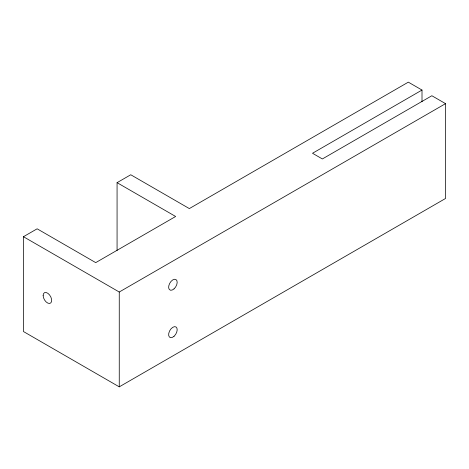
<?xml version="1.0" encoding="UTF-8"?>
<svg xmlns="http://www.w3.org/2000/svg" width="469" height="469" viewBox="0 0 469 469"><rect width="100%" height="100%" fill="white"/><g stroke="black" fill="none" stroke-linecap="round" stroke-linejoin="round"><path stroke-width="0.7" d="M422.006 101.72L422.006 90.054L312.512 153.269L322.367 158.956L431.861 95.74L445.55 103.643L445.55 198.469L119.255 386.849L23.45 331.536L23.45 236.71L37.139 228.808L95.717 262.628L175.646 216.485L117.068 182.664L117.068 250.499M117.068 182.664L130.757 174.761L189.335 208.582L408.323 82.151L422.006 90.054M23.45 236.71L119.255 292.023L445.55 103.643M119.255 292.023L119.255 386.849M174.017 288.886A6.05 3.494 -60 0 0 175.934 279.518A6.05 3.494 -60 0 0 168.776 285.861A6.05 3.494 -60 0 0 174.017 288.886M174.017 336.302A6.05 3.494 -60 0 0 175.934 326.928A6.05 3.494 -60 0 0 168.776 333.277A6.05 3.494 -60 0 0 174.017 336.302M43.125 295.482A6.05 3.494 60 0 0 49.538 303.466A6.05 3.494 60 0 0 49.538 294.913A6.05 3.494 60 0 0 43.125 295.482"/></g></svg>
